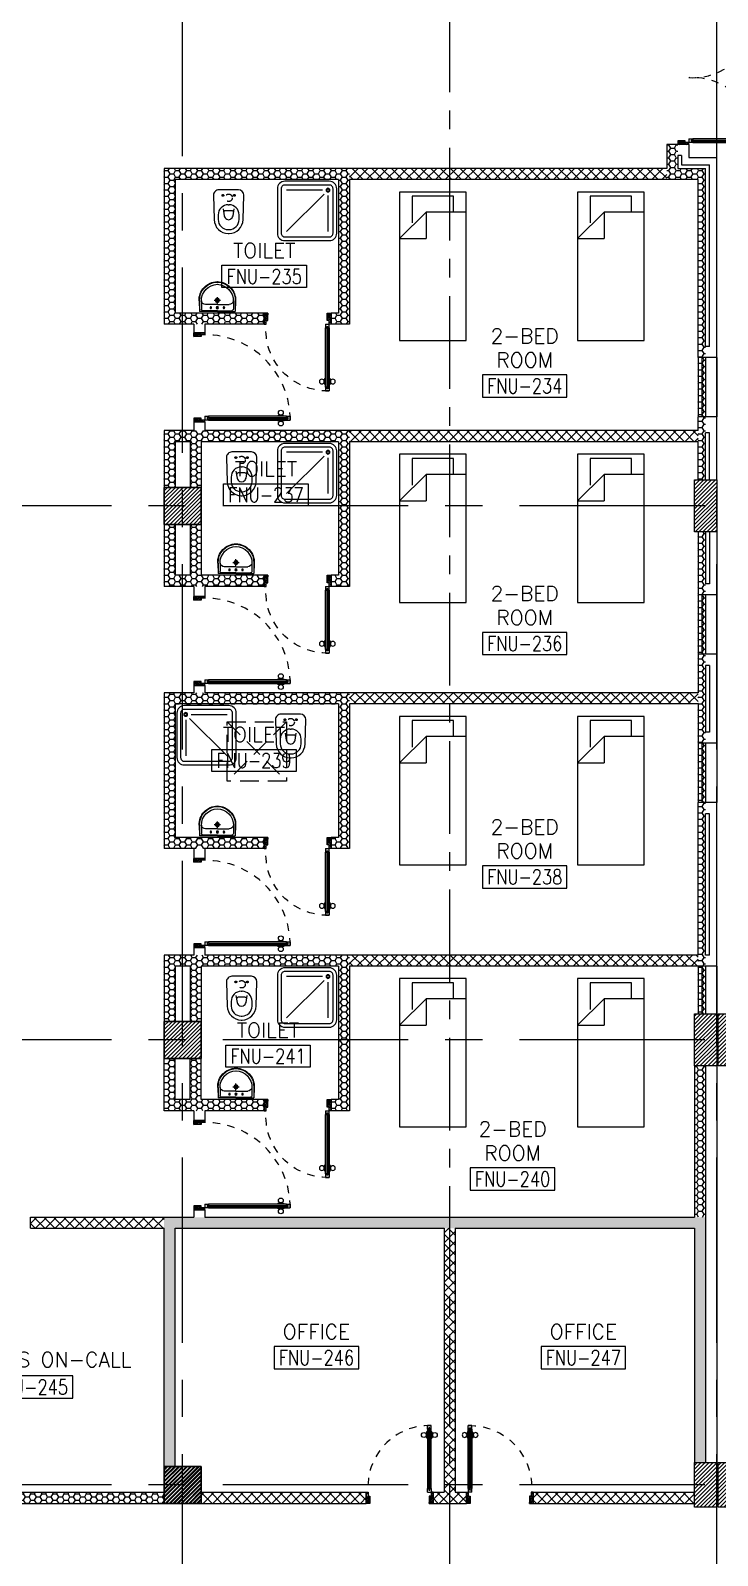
# Model space of a CAD drawing. Extents: x 88852.7 to 88945.7, y 39921.6 to 40001.1.
# Drawn here: x 88883.92 to 88893.18, y 39958.75 to 39979.31 of the extents above; entities that cross this region are included whole.
import ezdxf
from ezdxf.enums import TextEntityAlignment as Align

# ---------------------------------------------------------------- set-up
doc = ezdxf.new("R2010")
doc.units = 0
doc.header["$MEASUREMENT"] = 0
for name, pattern in [('CENTER', [2, 1.25, -0.25, 0.25, -0.25]), ('CENTERX2', [4, 2.5, -0.5, 0.5, -0.5]), ('DASHED', [0.75, 0.5, -0.25]), ('HIDDEN', [0.375, 0.25, -0.125]), ('HIDDEN2', [0.1875, 0.125, -0.0625])]:
    doc.linetypes.add(name, pattern=pattern)
doc.layers.get('0').update_dxf_attribs({"linetype": 'CONTINUOUS'})
for name, color, linetype in [('AXES', 11, 'CENTERX2'), ('AXES1', 11, 'CENTER'), ('COL', 2, 'CONTINUOUS'), ('DOOR', 7, 'CONTINUOUS'), ('EJ', 9, 'CONTINUOUS'), ('FIX', 3, 'CONTINUOUS'), ('FUR', 4, 'CONTINUOUS'), ('HAT', 8, 'CONTINUOUS'), ('HIDDEN', 9, 'HIDDEN2'), ('INSUL', 4, 'CONTINUOUS'), ('RM-BOX', 4, 'CONTINUOUS'), ('RM-NAME', 2, 'CONTINUOUS'), ('RM-NO', 2, 'CONTINUOUS'), ('SHAFT', 4, 'CONTINUOUS'), ('WALL', 2, 'CONTINUOUS'), ('WallType', 11, 'CONTINUOUS'), ('WallType2', 3, 'CONTINUOUS'), ('WIN', 3, 'CONTINUOUS')]:
    doc.layers.add(name, color=color, linetype=linetype)
doc.styles.add('ROMANS', font='ROMANS.shx', dxfattribs={"width": 0.6})
pattern_1 = [(0, (0, 0), (0.075, 0.04330127), [0.05, -0.1]), (120, (0, 0), (-0.074999999836, 0.043301270284), [0.05, -0.1]), (60, (0, 0), (1.64e-10, 0.086602540284), [-0.1, 0.05])]

# ---------------------------------------------------------------- blocks, each defined once
blk = doc.blocks.new('RM1')
at = {"layer": 'RM-BOX'}
blk.add_lwpolyline([(570, -200), (-570, -200), (-570, -500), (570, -500)], close=True, dxfattribs=at)
at = {"layer": 'RM-NAME', "style": 'ROMANS'}
for tag, p in [('ROOMNAME1', (0, 324)), ('ROOMNAME2', (0, 0))]:
    blk.add_attdef(tag, text='', height=200, dxfattribs=at).set_placement(p, align=Align.MIDDLE)
at = {"layer": 'RM-NO', "style": 'ROMANS', "width": 0.8}
blk.add_attdef('ROOMNO', text='', height=200, dxfattribs=at).set_placement((0, -350), align=Align.MIDDLE)
blk = doc.blocks.new('DOOR90')
at = {"layer": 'DOOR', "linetype": 'ByBlock'}
for p, q in [((0, 0), (-150, 0)), ((-200, -25), (-1000, -25)), ((-200, -42), (-1000, -42)), ((-200, -58), (-1000, -58)), ((-1000, -75), (-200, -75))]:
    blk.add_line(p, q, dxfattribs=at)
at = {"layer": 'DOOR', "color": 0, "linetype": 'ByBlock'}
for p, q in [((-150, 0), (-150, -25)), ((-150, 0), (0, 0)), ((0, -50), (0, 0)), ((-1050, -25), (-1050, -75)), ((-1050, -75), (-1050, -25)), ((-1000, -25), (-1050, -25)), ((-1000, -75), (-1050, -75)), ((-1020, -42), (-1020, -58)), ((-1000, -42), (-1020, -42)), ((-1000, -58), (-1020, -58)), ((-1000, -25), (-1000, -42)), ((-1000, -58), (-1000, -75)), ((-968, -25), (-968, -18)), ((-878, -18), (-968, -18)), ((-968, -75), (-968, -82)), ((-878, -82), (-968, -82)), ((-955, -18), (-955, -9)), ((-955, -9), (-890, -9)), ((-955, -18), (-890, -18)), ((-955, -82), (-955, -91)), ((-955, -82), (-890, -82)), ((-955, -91), (-890, -91)), ((-890, -18), (-890, -9)), ((-890, -82), (-890, -91)), ((-878, -25), (-878, -18)), ((-878, -75), (-878, -82)), ((-200, -42), (-200, -25)), ((-200, -25), (-150, -25)), ((-180, -42), (-200, -42)), ((-200, -75), (-200, -58)), ((-200, -58), (-180, -58)), ((-150, -75), (-200, -75)), ((-180, -58), (-180, -42)), ((-150, -75), (-150, -25)), ((-150, -25), (-100, -25)), ((-100, -25), (-100, -50)), ((-100, -50), (0, -50)), ((-150, -900), (-150, -875)), ((-150, -875), (-100, -875)), ((0, -900), (-150, -900)), ((-150, -900), (0, -900)), ((-100, -850), (0, -850)), ((-100, -875), (-100, -850)), ((0, -850), (0, -900))]:
    blk.add_line(p, q, dxfattribs=at)
at = {"layer": 'DOOR', "color": 9, "linetype": 'ByBlock'}
for p, q in [((0, -50), (-114, 0)), ((0, -50), (-40, 0)), ((0, -50), (-100, -37)), ((0, -850), (-114, -900)), ((0, -850), (-100, -863)), ((0, -850), (-40, -900))]:
    blk.add_line(p, q, dxfattribs=at)
at = {"layer": 'DOOR', "color": 0, "linetype": 'ByBlock'}
for centre in [(-923, 24), (-923, -124)]:
    blk.add_circle(centre, 32.4, dxfattribs=at)
at = {"layer": 'DOOR', "color": 9, "linetype": 'ByBlock'}
for centre, radius, start, end in [((0, -50), 74.4, 137.7764, 180), ((0, -50), 54.4, 113.2074, 180), ((0, -50), 154, 161.1053, 166.2858), ((0, -50), 134, 158.1598, 169.28), ((0, -50), 114, 154.0838, 167.3774), ((0, -50), 94.4, 148.0182, 180), ((0, -50), 34.4, 90, 180), ((0, -50), 14.4, 90, 180), ((0, -850), 154, 193.7142, 198.8947), ((0, -850), 134, 190.72, 201.8402), ((0, -850), 94.4, 180, 211.9818), ((0, -850), 74.4, 180, 222.2236), ((0, -850), 54.4, 180, 246.7926), ((0, -850), 34.4, 180, 270), ((0, -850), 14.4, 180, 270)]:
    blk.add_arc(centre, radius, start, end, dxfattribs=at)
at = {"layer": 'DOOR', "linetype": 'HIDDEN', "ltscale": 0.5}
blk.add_arc((-222, -50), 828, 178.2701, 275.003, dxfattribs=at)
blk = doc.blocks.new('A$C272A55A0')
at = {"layer": 'DOOR', "color": 0, "linetype": 'ByBlock'}
for p, q in [((0, 900), (0, 1050)), ((50, 1050), (0, 1050)), ((50, 950), (50, 1050)), ((1750, 950), (1750, 1050)), ((1750, 1050), (1800, 1050)), ((1800, 1050), (1800, 900)), ((0, 900), (25, 900)), ((25, 950), (50, 950)), ((25, 900), (25, 950)), ((75, 900), (25, 900)), ((25, 850), (25, 900)), ((42, 850), (25, 850)), ((58, 870), (42, 870)), ((42, 870), (42, 850)), ((58, 850), (58, 870)), ((75, 850), (58, 850)), ((75, 900), (75, 850)), ((1725, 900), (1775, 900)), ((1725, 900), (1725, 850)), ((1725, 850), (1742, 850)), ((1742, 870), (1758, 870)), ((1742, 850), (1742, 870)), ((1775, 950), (1750, 950)), ((1758, 870), (1758, 850)), ((1758, 850), (1775, 850)), ((1775, 900), (1775, 950)), ((1800, 900), (1775, 900)), ((1775, 850), (1775, 900)), ((25, 50), (42, 50)), ((25, 50), (25, 0)), ((25, 0), (75, 0)), ((75, 0), (25, 0)), ((42, 50), (42, 30)), ((42, 30), (58, 30)), ((58, 50), (75, 50)), ((58, 50), (58, 30)), ((75, 50), (75, 0)), ((1718, 160), (1709, 160)), ((1709, 95), (1709, 160)), ((1718, 95), (1709, 95)), ((1725, 173), (1718, 173)), ((1718, 173), (1718, 83)), ((1718, 95), (1718, 160)), ((1725, 83), (1718, 83)), ((1742, 50), (1725, 50)), ((1725, 50), (1725, 0)), ((1775, 0), (1725, 0)), ((1725, 0), (1775, 0)), ((1742, 50), (1742, 30)), ((1758, 30), (1742, 30)), ((1775, 50), (1758, 50)), ((1758, 50), (1758, 30)), ((1775, 173), (1782, 173)), ((1775, 83), (1782, 83)), ((1775, 50), (1775, 0)), ((1782, 173), (1782, 83)), ((1782, 160), (1791, 160)), ((1782, 95), (1782, 160)), ((1782, 95), (1791, 95)), ((1791, 95), (1791, 160))]:
    blk.add_line(p, q, dxfattribs=at)
at = {"layer": 'DOOR', "color": 9, "linetype": 'ByBlock'}
for p, q in [((50, 1050), (0, 1010)), ((50, 1050), (0, 937)), ((50, 1050), (37, 950)), ((1750, 1050), (1800, 1010)), ((1750, 1050), (1800, 937)), ((1750, 1050), (1763, 950))]:
    blk.add_line(p, q, dxfattribs=at)
at = {"layer": 'DOOR', "linetype": 'ByBlock'}
for p, q in [((25, 850), (25, 50)), ((42, 850), (42, 50)), ((58, 850), (58, 50)), ((75, 50), (75, 850)), ((1725, 50), (1725, 850)), ((1742, 850), (1742, 50)), ((1758, 850), (1758, 50)), ((1775, 850), (1775, 50))]:
    blk.add_line(p, q, dxfattribs=at)
at = {"layer": 'DOOR', "color": 0, "linetype": 'ByBlock'}
for centre in [(1676, 128), (1824, 128)]:
    blk.add_circle(centre, 32.4, dxfattribs=at)
at = {"layer": 'DOOR', "color": 9, "linetype": 'ByBlock'}
for centre, radius, start, end in [((50, 1050), 54.4, 203.2074, 270), ((50, 1050), 34.4, 180, 270), ((50, 1050), 14.4, 180, 270), ((1750, 1050), 14.4, 270, 0), ((1750, 1050), 34.4, 270, 0), ((1750, 1050), 54.4, 270, 336.7926), ((50, 1050), 74.4, 227.7764, 270), ((50, 1050), 94.4, 238.0182, 270), ((50, 1050), 114, 244.0838, 257.3774), ((50, 1050), 134, 248.1598, 259.28), ((50, 1050), 154, 251.1053, 256.2858), ((1750, 1050), 74.4, 270, 312.2236), ((1750, 1050), 94.4, 270, 301.9818), ((1750, 1050), 114, 282.6226, 295.9162), ((1750, 1050), 134, 280.72, 291.8402), ((1750, 1050), 154, 283.7142, 288.8947)]:
    blk.add_arc(centre, radius, start, end, dxfattribs=at)
at = {"layer": 'DOOR', "linetype": 'HIDDEN', "ltscale": 0.5}
for centre, start, end in [((50, 851), 268.3174, 3.2965), ((1750, 851), 176.7035, 271.6826)]:
    blk.add_arc(centre, 851, start, end, dxfattribs=at)
at = {"layer": 'WALL', "linetype": 'ByBlock'}
blk.add_line((1800, 900), (1800, 1050), dxfattribs=at)
blk = doc.blocks.new('LAV1')
at = {"layer": 'FIX', "linetype": 'DASHED', "lineweight": 20, "ltscale": 0.05}
for p, q in [((0, 170), (0, 270)), ((0, 170), (0, 270)), ((50, 220), (-50, 220))]:
    blk.add_line(p, q, dxfattribs=at)
at = {"layer": 'FIX', "linetype": 'ByBlock', "ltscale": 0.3}
for p, q in [((-280, 210), (-275, 50)), ((-245, 210), (-245, 85)), ((0, 60), (-220, 60)), ((0, 60), (220, 60)), ((245, 210), (245, 85)), ((280, 210), (275, 50))]:
    blk.add_line(p, q, dxfattribs=at)
at = {"layer": 'FIX', "linetype": 'Continuous', "lineweight": 20}
for p, q in [((-275, 210), (-275, 50)), ((0, 50), (-275, 50)), ((0, 50), (-252, 50)), ((0, 155), (-181, 155)), ((0, 155), (181, 155)), ((0, 50), (275, 50)), ((0, 50), (252, 50)), ((275, 210), (275, 50))]:
    blk.add_line(p, q, dxfattribs=at)
at = {"layer": 'FIX', "lineweight": 20}
for p, q in [((16, 107), (-15, 107)), ((0, 92), (0, 123))]:
    blk.add_line(p, q, dxfattribs=at)
for centre, radius in [((0, 220), 29.5), ((0, 220), 22.5), ((0, 107), 15.5)]:
    blk.add_circle(centre, radius, dxfattribs=at)
at = {"layer": 'FIX', "linetype": 'HIDDEN', "lineweight": 20, "ltscale": 0.05}
for centre in [(-100, 107), (100, 107)]:
    blk.add_circle(centre, 12.4, dxfattribs=at)
at = {"layer": 'FIX', "linetype": 'ByBlock', "ltscale": 0.3}
for centre, radius, start, end in [((7, 220), 287, 91.3776, 182.0064), ((-7, 220), 287, 357.9936, 88.6224), ((-220, 85), 24.9, 179.7021, 269.9486), ((220, 85), 24.9, 270.0514, 0.2979)]:
    blk.add_arc(centre, radius, start, end, dxfattribs=at)
at = {"layer": 'FIX', "linetype": 'Continuous', "lineweight": 20}
for centre, radius, start, end in [((8, 217), 283, 91.6988, 181.351), ((-8, 217), 283, 358.649, 88.3012), ((8, 212), 253, 91.7328, 180.4884), ((-8, 212), 253, 359.5116, 88.2672), ((-179, 222), 66.9, 190.2006, 268.0786), ((179, 222), 66.9, 271.9214, 349.7994)]:
    blk.add_arc(centre, radius, start, end, dxfattribs=at)
blk = doc.blocks.new('WC1')
at = {"layer": 'FIX', "lineweight": 20}
for p, q in [((-727, 5), (-727, -5)), ((-674, 5), (-674, -5)), ((-534, 24), (-540, 0)), ((-540, 0), (-534, -24)), ((-210, 204), (-538, 194)), ((-475, 141), (-538, 141)), ((-395, 76), (-490, 60)), ((-339, 5), (-339, -5)), ((-137, 0), (-137, 131)), ((-137, -131), (-137, 0)), ((-538, -141), (-475, -141)), ((-538, -194), (-210, -204)), ((-490, -60), (-395, -76)), ((-213, -204), (-210, -204))]:
    blk.add_line(p, q, dxfattribs=at)
at = {"layer": 'FIX', "linetype": 'Continuous', "lineweight": 20}
blk.add_line((-420, -47), (-420, 45), dxfattribs=at)
at = {"layer": 'FIX', "linetype": 'HIDDEN2', "lineweight": 20, "ltscale": 0.3}
blk.add_circle((-245, 0), 49.8, dxfattribs=at)
at = {"layer": 'FIX', "linetype": 'HIDDEN', "lineweight": 20, "ltscale": 0.05}
for centre in [(-213, 78), (-213, -77)]:
    blk.add_circle(centre, 11.6, dxfattribs=at)
at = {"layer": 'FIX', "lineweight": 20}
for centre, radius, start, end in [((-538, 5), 189, 90, 180), ((-538, 5), 136, 90, 180), ((-473, -7), 68.2, 128.9242, 152.8468), ((-464, -18), 82, 108.496, 128.9242), ((-475, 5), 136, 360, 90), ((-210, 131), 73, 360, 90), ((-538, -5), 189, 180, 270), ((-538, -5), 136, 180, 270), ((-473, 7), 68.2, 207.1532, 231.0758), ((-464, 18), 82, 231.0758, 251.504), ((-475, -5), 136, 270, 0), ((-210, -131), 73, 270, 0)]:
    blk.add_arc(centre, radius, start, end, dxfattribs=at)
at = {"layer": 'FIX', "linetype": 'Continuous', "lineweight": 20}
for centre, start, end in [((-443, 46), 357.6662, 91.6121), ((-442, -46), 268.3879, 2.3338)]:
    blk.add_arc(centre, 22.3, start, end, dxfattribs=at)
blk = doc.blocks.new('SHR1')
at = {"layer": 'FIX'}
for p, q in [((-196, 196), (-700, 700)), ((-143, 218), (-143, 700)), ((-218, 143), (-700, 143))]:
    blk.add_line(p, q, dxfattribs=at)
for points in [[(-825, 125), (-825, 725, -0.414214), (-725, 825), (-125, 825, -0.414214), (-25, 725), (-25, 125, -0.414214), (-125, 25), (-725, 25, -0.414214)], [(-775, 125), (-775, 725, -0.414214), (-725, 775), (-125, 775, -0.414214), (-75, 725), (-75, 125, -0.414214), (-125, 75), (-725, 75, -0.414214)]]:
    blk.add_lwpolyline(points, format="xyb", close=True, dxfattribs=at)
for radius in [25, 15]:
    blk.add_circle((-143, 143), radius, dxfattribs=at)
blk = doc.blocks.new('C11')
at = {"layer": 'HAT'}
h = blk.add_hatch(dxfattribs=at)
h.set_pattern_fill('ANSI31', color=256, scale=300, style=0)
h.set_pattern_definition([(45, (-248556.182, -75061.005), (-26.5165043, 26.5165043), [])])
h.paths.add_polyline_path([(300, 700), (0, 700), (0, 350), (300, 350)])
h.paths.add_polyline_path([(300, 350), (0, 350), (0, 0), (300, 0)])
at = {"layer": 'COL'}
blk.add_lwpolyline([(300, 700), (300, 0), (0, 0), (0, 700)], close=True, dxfattribs=at)
blk = doc.blocks.new('C11D')
at = {"layer": 'COL', "linetype": 'ByBlock'}
for p in [(-320, 0), (0, 0)]:
    blk.add_blockref('C11', p, dxfattribs=at)
blk = doc.blocks.new('C5V')
at = {"layer": 'HAT'}
h = blk.add_hatch(dxfattribs=at)
h.set_pattern_fill('ANSI31', color=256, scale=300, style=0)
h.set_pattern_definition([(45, (-249196.182, -54711.005), (-26.5165043, 26.5165043), [])])
h.paths.add_polyline_path([(-20, 600), (-320, 600), (-320, 300), (-20, 300)])
h.paths.add_polyline_path([(-20, 300), (-320, 300), (-320, 0), (-20, 0)])
h = blk.add_hatch(dxfattribs=at)
h.set_pattern_fill('ANSI31', color=256, scale=300, style=0)
h.set_pattern_definition([(45, (-248876.182, -54711.005), (-26.5165043, 26.5165043), [])])
h.paths.add_polyline_path([(300, 600), (0, 600), (0, 300), (300, 300)])
h.paths.add_polyline_path([(300, 300), (0, 300), (0, 0), (300, 0)])
at = {"layer": 'COL'}
for points in [[(-20, 600), (-20, 0), (-320, 0), (-320, 600)], [(300, 600), (300, 0), (0, 0), (0, 600)]]:
    blk.add_lwpolyline(points, close=True, dxfattribs=at)
blk = doc.blocks.new('AH20A')
at = {"layer": 'FUR'}
for p, q in [((0, 0.5), (0, -0.5)), ((1, 0.5), (0, 0.5)), ((0.136, 0.5), (0.136, -0.099)), ((1, -0.5), (1, 0.5)), ((0.136, 0.311), (0.028, 0.311)), ((0.028, 0.311), (0.028, -0.309)), ((0.136, -0.099), (0.313, -0.5)), ((0.136, -0.099), (0.313, -0.099)), ((0.313, -0.5), (0.313, -0.099)), ((0.028, -0.309), (0.208, -0.309)), ((0, -0.5), (1, -0.5))]:
    blk.add_line(p, q, dxfattribs=at)
blk = doc.blocks.new('DOOR100')
at = {"layer": 'DOOR', "color": 0, "linetype": 'ByBlock'}
for p, q in [((-76, 1251), (-76, 1301)), ((-76, 1301), (-26, 1301)), ((-26, 1301), (-76, 1301)), ((-59, 1251), (-76, 1251)), ((-59, 1251), (-59, 1271)), ((-43, 1271), (-59, 1271)), ((-43, 1251), (-43, 1271)), ((-26, 1251), (-43, 1251)), ((-26, 1251), (-26, 1301)), ((-92, 1206), (-92, 1141)), ((-83, 1206), (-92, 1206)), ((-83, 1141), (-92, 1141)), ((-83, 1129), (-83, 1219)), ((-76, 1219), (-83, 1219)), ((-83, 1206), (-83, 1141)), ((-76, 1129), (-83, 1129)), ((-26, 1219), (-19, 1219)), ((-26, 1129), (-19, 1129)), ((-19, 1129), (-19, 1219)), ((-19, 1206), (-19, 1141)), ((-19, 1206), (-10, 1206)), ((-19, 1141), (-10, 1141)), ((-10, 1206), (-10, 1141)), ((-1201, 0), (-1201, 150)), ((-1201, 150), (-1176, 150)), ((-1201, 150), (-1201, 0)), ((-1151, 0), (-1201, 0)), ((-1176, 150), (-1176, 100)), ((-1176, 100), (-1151, 100)), ((-1151, 100), (-1151, 0)), ((-76, 200), (-59, 200)), ((-76, 150), (-76, 200)), ((-76, 150), (-26, 150)), ((-59, 200), (-59, 180)), ((-59, 180), (-43, 180)), ((-51, 100), (-51, 0)), ((-26, 100), (-51, 100)), ((-51, 0), (-1, 0)), ((-43, 200), (-26, 200)), ((-43, 180), (-43, 200)), ((-26, 200), (-26, 150)), ((-1, 150), (-26, 150)), ((-26, 150), (-26, 100)), ((-1, 150), (-1, 0))]:
    blk.add_line(p, q, dxfattribs=at)
at = {"layer": 'DOOR', "linetype": 'ByBlock'}
for p, q in [((-76, 1251), (-76, 200)), ((-59, 200), (-59, 1251)), ((-43, 200), (-43, 1251)), ((-26, 200), (-26, 1251))]:
    blk.add_line(p, q, dxfattribs=at)
at = {"layer": 'DOOR', "color": 9, "linetype": 'ByBlock'}
for p, q in [((-1151, 0), (-1201, 114)), ((-1151, 0), (-1201, 40)), ((-1151, 0), (-1164, 100)), ((-51, 0), (-1, 114)), ((-51, 0), (-38, 100)), ((-51, 0), (-1, 40))]:
    blk.add_line(p, q, dxfattribs=at)
at = {"layer": 'DOOR', "color": 0, "linetype": 'ByBlock'}
for centre in [(-125, 1174), (22, 1174)]:
    blk.add_circle(centre, 32.4, dxfattribs=at)
at = {"layer": 'DOOR', "linetype": 'HIDDEN', "ltscale": 0.5}
blk.add_arc((-27, 152), 1149, 89.961, 180.0931, dxfattribs=at)
at = {"layer": 'DOOR', "color": 9, "linetype": 'ByBlock'}
for centre, radius, start, end in [((-1151, 0), 154, 103.7142, 108.8947), ((-1151, 0), 134, 100.72, 111.8402), ((-1151, 0), 94.4, 90, 121.9818), ((-1151, 0), 74.4, 90, 132.2236), ((-1151, 0), 54.4, 90, 156.7926), ((-1151, 0), 34.4, 90, 180), ((-1151, 0), 14.4, 90, 180), ((-51, 0), 94.4, 58.0182, 90), ((-51, 0), 74.4, 47.7764, 90), ((-51, 0), 54.4, 23.2074, 90), ((-51, 0), 34.4, 0, 90), ((-51, 0), 14.4, 0, 90), ((-51, 0), 134, 68.1598, 79.28), ((-51, 0), 114, 64.0838, 77.3774), ((-51, 0), 154, 71.1053, 76.2858)]:
    blk.add_arc(centre, radius, start, end, dxfattribs=at)
blk = doc.blocks.new('COL50')
at = {"layer": 'COL'}
blk.add_lwpolyline([(-250, 250), (-250, -250), (250, -250), (250, 250)], close=True, dxfattribs=at)
blk = doc.blocks.new('*X543')
at = {"color": 0}
for p, q in [((245929, 162720), (246399, 163190)), ((245929, 162773), (246345, 163190)), ((245929, 162826), (246292, 163190)), ((245929, 162879), (246239, 163190)), ((245929, 162932), (246186, 163190)), ((245929, 162985), (246133, 163190)), ((245929, 163038), (246080, 163190)), ((245929, 163091), (246027, 163190)), ((245929, 163144), (245974, 163190)), ((245952, 162690), (246429, 163167)), ((246005, 162690), (246429, 163114)), ((246058, 162690), (246429, 163061)), ((246111, 162690), (246429, 163008)), ((246164, 162690), (246429, 162955)), ((246217, 162690), (246429, 162902)), ((246270, 162690), (246429, 162849)), ((246323, 162690), (246429, 162796)), ((246376, 162690), (246429, 162742))]:
    blk.add_line(p, q, dxfattribs=at)
blk = doc.blocks.new('*X544')
at = {"color": 0}
for p, q in [((245929, 155507), (246411, 155990)), ((245929, 155560), (246358, 155990)), ((245929, 155613), (246305, 155990)), ((245929, 155666), (246252, 155990)), ((245929, 155719), (246199, 155990)), ((245929, 155772), (246146, 155990)), ((245929, 155825), (246093, 155990)), ((245929, 155879), (246040, 155990)), ((245929, 155932), (245987, 155990)), ((245964, 155490), (246429, 155954)), ((246017, 155490), (246429, 155901)), ((246070, 155490), (246429, 155848)), ((246123, 155490), (246429, 155795)), ((246176, 155490), (246429, 155742)), ((246229, 155490), (246429, 155689)), ((246282, 155490), (246429, 155636)), ((246335, 155490), (246429, 155583)), ((246388, 155490), (246429, 155530))]:
    blk.add_line(p, q, dxfattribs=at)
blk = doc.blocks.new('*X545')
at = {"color": 0}
for p, q in [((245929, 149515), (246404, 149990)), ((245929, 149568), (246351, 149990)), ((245929, 149621), (246298, 149990)), ((245929, 149674), (246245, 149990)), ((245929, 149727), (246192, 149990)), ((245929, 149780), (246139, 149990)), ((245929, 149833), (246086, 149990)), ((245929, 149886), (246033, 149990)), ((245929, 149939), (245979, 149990)), ((245957, 149490), (246429, 149962)), ((246010, 149490), (246429, 149908)), ((246063, 149490), (246429, 149855)), ((246116, 149490), (246429, 149802)), ((246169, 149490), (246429, 149749)), ((246222, 149490), (246429, 149696)), ((246275, 149490), (246429, 149643)), ((246328, 149490), (246429, 149590)), ((246381, 149490), (246429, 149537))]:
    blk.add_line(p, q, dxfattribs=at)
blk = doc.blocks.new('*X533')
at = {"color": 0}
for p, q in [((203889, 149530), (204349, 149990)), ((203889, 149583), (204296, 149990)), ((203889, 149636), (204243, 149990)), ((203889, 149689), (204189, 149990)), ((203889, 149742), (204136, 149990)), ((203889, 149795), (204083, 149990)), ((203889, 149848), (204030, 149990)), ((203889, 149901), (203977, 149990)), ((203889, 149954), (203924, 149990)), ((203902, 149490), (204389, 149977)), ((203955, 149490), (204389, 149924)), ((204008, 149490), (204389, 149871)), ((204061, 149490), (204389, 149818)), ((204114, 149490), (204389, 149765)), ((204167, 149490), (204389, 149712)), ((204220, 149490), (204389, 149658)), ((204273, 149490), (204389, 149605)), ((204326, 149490), (204389, 149552)), ((204379, 149490), (204389, 149499))]:
    blk.add_line(p, q, dxfattribs=at)

msp = doc.modelspace()

# ---------------------------------------------------------------- hatches: boundary and pattern name
at = {"layer": 'WallType', "linetype": 'Continuous'}
h = msp.add_hatch(dxfattribs=at)
h.set_pattern_fill('ANSI37', color=256, scale=0.75, style=0)
h.paths.add_polyline_path([(88892.4953, 39977.4496), (88889.5703, 39977.4496), (88889.5703, 39977.2996), (88892.4953, 39977.2996)])
h.paths.add_polyline_path([(88889.5703, 39977.4496), (88888.2203, 39977.4496), (88888.2203, 39977.2996), (88889.5703, 39977.2996)])
h = msp.add_hatch(dxfattribs=at)
h.set_pattern_fill('ANSI37', color=256, scale=0.75, style=0)
h.paths.add_polyline_path([(88892.9203, 39973.9146), (88889.5703, 39973.9146), (88889.5703, 39973.7646), (88892.9203, 39973.7646)])
h.paths.add_polyline_path([(88889.5703, 39973.9146), (88888.2203, 39973.9146), (88888.2203, 39973.7646), (88889.5703, 39973.7646)])
h.paths.add_polyline_path([(88889.5703, 39970.3796), (88888.2203, 39970.3796), (88888.2203, 39970.2296), (88889.5703, 39970.2296)])
h.paths.add_polyline_path([(88892.9203, 39970.3796), (88889.5703, 39970.3796), (88889.5703, 39970.2296), (88892.9203, 39970.2296)])
h = msp.add_hatch(dxfattribs=at)
h.set_pattern_fill('ANSI37', color=256, scale=0.75, style=0)
h.paths.add_polyline_path([(88892.9203, 39966.8446), (88889.5703, 39966.8446), (88889.5703, 39966.6946), (88892.9203, 39966.6946)])
h.paths.add_polyline_path([(88889.5703, 39966.8446), (88888.2203, 39966.8446), (88888.2203, 39966.6946), (88889.5703, 39966.6946)])
h.paths.add_polyline_path([(88885.7203, 39963.3096), (88883.9193, 39963.3096), (88883.9193, 39963.1596), (88885.7203, 39963.1596)])
h = msp.add_hatch(dxfattribs=at)
h.set_pattern_fill('ANSI37', color=256, scale=0.75, style=0)
h.paths.add_polyline_path([(88889.6453, 39963.1596), (88889.5703, 39963.1596), (88889.5703, 39959.6996), (88889.6453, 39959.6996)])
h.paths.add_polyline_path([(88889.5703, 39963.1596), (88889.4953, 39963.1596), (88889.4953, 39959.6996), (88889.5703, 39959.6996)])
h.paths.add_polyline_path([(88889.5703, 39959.6996), (88889.4953, 39959.6996), (88889.4953, 39959.5996), (88889.3453, 39959.5996), (88889.3453, 39959.4496), (88889.5703, 39959.4496)])
h.paths.add_polyline_path([(88889.7953, 39959.5996), (88889.6453, 39959.5996), (88889.6453, 39959.6996), (88889.5703, 39959.6996), (88889.5703, 39959.4496), (88889.7953, 39959.4496)])
h.paths.add_polyline_path([(88888.4453, 39959.5996), (88886.2203, 39959.5996), (88886.2203, 39959.4496), (88888.4453, 39959.4496)])
h.paths.add_polyline_path([(88892.8703, 39959.5996), (88890.6953, 39959.5996), (88890.6953, 39959.4496), (88892.8703, 39959.4496)])
at = {"layer": 'WallType2', "linetype": 'Continuous'}
h = msp.add_hatch(dxfattribs=at)
h.set_pattern_fill('HONEY', color=256, scale=0.4, style=0)
h.set_pattern_definition(pattern_1)
h.paths.add_polyline_path([(88892.6453, 39977.7746), (88892.4953, 39977.7746), (88892.4953, 39977.2996), (88892.9203, 39977.2996), (88892.9203, 39974.8996), (88893.0203, 39974.8996), (88893.0203, 39977.4496), (88892.6453, 39977.4496)])
h = msp.add_hatch(dxfattribs=at)
h.set_pattern_fill('HONEY', color=256, scale=0.4, style=0)
h.set_pattern_definition(pattern_1)
h.paths.add_polyline_path([(88888.2203, 39977.4496), (88885.9703, 39977.4496), (88885.9703, 39977.2996), (88888.0703, 39977.2996), (88888.0703, 39975.4996), (88887.9703, 39975.4996), (88887.9703, 39975.3496), (88888.2203, 39975.3496)])
h.paths.add_polyline_path([(88885.9703, 39977.4496), (88885.7203, 39977.4496), (88885.7203, 39976.2604), (88885.7203, 39975.3496), (88885.9703, 39975.3496), (88885.9703, 39975.4996), (88885.8703, 39975.4996), (88885.8703, 39977.2996), (88885.9703, 39977.2996)])
h.paths.add_polyline_path([(88887.0703, 39975.4996), (88885.9703, 39975.4996), (88885.9703, 39975.3496), (88886.1203, 39975.3496), (88887.0703, 39975.3496)], flags=16)
h = msp.add_hatch(dxfattribs=at)
h.set_pattern_fill('HONEY', color=256, scale=0.4, style=0)
h.set_pattern_definition(pattern_1)
h.paths.add_polyline_path([(88893.0203, 39974.8996), (88892.9203, 39974.8996), (88892.9203, 39974.0996), (88893.0203, 39974.0996)])
h = msp.add_hatch(dxfattribs=at)
h.set_pattern_fill('HONEY', color=256, scale=0.4, style=0)
h.set_pattern_definition(pattern_1)
h.paths.add_polyline_path([(88893.0203, 39974.0996), (88892.9203, 39974.0996), (88892.9203, 39973.9146), (88892.9203, 39973.2496), (88893.0203, 39973.2496)])
h = msp.add_hatch(dxfattribs=at)
h.set_pattern_fill('HONEY', color=256, scale=0.4, style=0)
h.set_pattern_definition(pattern_1)
h.paths.add_polyline_path([(88888.2203, 39973.9146), (88886.1203, 39973.9146), (88885.9703, 39973.9146), (88885.9703, 39973.7646), (88886.0703, 39973.7646), (88886.0703, 39973.1496), (88886.2203, 39973.1496), (88886.2203, 39973.7646), (88888.0703, 39973.7646), (88888.0703, 39972.8996), (88888.2203, 39972.8996)])
h.paths.add_polyline_path([(88885.9703, 39973.9146), (88885.7203, 39973.9146), (88885.7203, 39973.1496), (88885.8703, 39973.1496), (88885.8703, 39973.7646), (88885.9703, 39973.7646)])
h.paths.add_polyline_path([(88885.8703, 39972.6496), (88885.7203, 39972.6496), (88885.7203, 39971.8146), (88885.9703, 39971.8146), (88885.9703, 39971.9646), (88885.8703, 39971.9646)])
h.paths.add_polyline_path([(88886.2203, 39972.6496), (88886.0703, 39972.6496), (88886.0703, 39971.9646), (88885.9703, 39971.9646), (88885.9703, 39971.8146), (88886.1203, 39971.8146), (88887.0703, 39971.8146), (88887.0703, 39971.9646), (88886.2203, 39971.9646)])
h.paths.add_polyline_path([(88888.2203, 39972.8996), (88888.0703, 39972.8996), (88888.0703, 39971.9646), (88887.9703, 39971.9646), (88887.9703, 39971.8146), (88888.2203, 39971.8146)])
h = msp.add_hatch(dxfattribs=at)
h.set_pattern_fill('HONEY', color=256, scale=0.4, style=0)
h.set_pattern_definition(pattern_1)
h.paths.add_polyline_path([(88893.0203, 39972.5496), (88892.9203, 39972.5496), (88892.9203, 39971.6996), (88893.0203, 39971.6996)])
h.paths.add_polyline_path([(88893.0203, 39971.6996), (88892.9203, 39971.6996), (88892.9203, 39970.8996), (88893.0203, 39970.8996)])
h.paths.add_polyline_path([(88893.0203, 39970.8996), (88892.9203, 39970.8996), (88892.9203, 39970.2296), (88892.9203, 39969.6996), (88893.0203, 39969.6996)])
h = msp.add_hatch(dxfattribs=at)
h.set_pattern_fill('HONEY', color=256, scale=0.4, style=0)
h.set_pattern_definition(pattern_1)
h.paths.add_polyline_path([(88888.2203, 39970.3796), (88886.1203, 39970.3796), (88885.9703, 39970.3796), (88885.9703, 39970.2296), (88888.0703, 39970.2296), (88888.0703, 39968.4296), (88887.9703, 39968.4296), (88887.9703, 39968.2796), (88888.2203, 39968.2796)])
h.paths.add_polyline_path([(88885.9703, 39970.3796), (88885.7203, 39970.3796), (88885.7203, 39968.2796), (88885.9703, 39968.2796), (88885.9703, 39968.4296), (88885.8703, 39968.4296), (88885.8703, 39970.2296), (88885.9703, 39970.2296)])
h.paths.add_polyline_path([(88887.0703, 39968.4296), (88885.9703, 39968.4296), (88885.9703, 39968.2796), (88886.1203, 39968.2796), (88887.0703, 39968.2796)])
h = msp.add_hatch(dxfattribs=at)
h.set_pattern_fill('HONEY', color=256, scale=0.4, style=0)
h.set_pattern_definition(pattern_1)
h.paths.add_polyline_path([(88893.0203, 39969.6996), (88892.9203, 39969.6996), (88892.9203, 39968.8996), (88893.0203, 39968.8996)])
h.paths.add_polyline_path([(88893.0203, 39968.8996), (88892.9203, 39968.8996), (88892.9203, 39966.6946), (88893.0203, 39966.6946)])
h = msp.add_hatch(dxfattribs=at)
h.set_pattern_fill('HONEY', color=256, scale=0.4, style=0)
h.set_pattern_definition(pattern_1)
h.paths.add_polyline_path([(88887.0703, 39964.8946), (88886.2203, 39964.8946), (88886.2203, 39965.4496), (88886.0703, 39965.4496), (88886.0703, 39964.8946), (88885.9703, 39964.8946), (88885.9703, 39964.7446), (88886.1203, 39964.7446), (88887.0703, 39964.7446)])
h.paths.add_polyline_path([(88885.9703, 39964.8946), (88885.8703, 39964.8946), (88885.8703, 39965.4496), (88885.7203, 39965.4496), (88885.7203, 39964.7446), (88885.9703, 39964.7446)])
h.paths.add_polyline_path([(88888.2203, 39965.6996), (88888.0703, 39965.6996), (88888.0703, 39964.8946), (88887.9703, 39964.8946), (88887.9703, 39964.7446), (88888.2203, 39964.7446)])
h.paths.add_polyline_path([(88888.2203, 39966.8446), (88886.1203, 39966.8446), (88885.9703, 39966.8446), (88885.9703, 39966.6946), (88886.0703, 39966.6946), (88886.0703, 39965.9496), (88886.2203, 39965.9496), (88886.2203, 39966.6946), (88888.0703, 39966.6946), (88888.0703, 39965.6996), (88888.2203, 39965.6996)])
h.paths.add_polyline_path([(88885.9703, 39966.8446), (88885.7203, 39966.8446), (88885.7203, 39965.9496), (88885.8703, 39965.9496), (88885.8703, 39966.6946), (88885.9703, 39966.6946)])
h = msp.add_hatch(dxfattribs=at)
h.set_pattern_fill('HONEY', color=256, scale=0.4, style=0)
h.set_pattern_definition(pattern_1)
h.paths.add_polyline_path([(88893.0203, 39966.6946), (88892.9203, 39966.6946), (88892.9203, 39966.0496), (88893.0203, 39966.0496)])
h = msp.add_hatch(dxfattribs=at)
h.set_pattern_fill('HONEY', color=256, scale=0.4, style=0)
h.set_pattern_definition([(0, (0, 0), (0.075, 0.04330127), [0.05, -0.1]), (120, (0, 0), (-0.074999999836, 0.043301270284), [0.05, -0.1]), (60, (0, 0), (1.64e-10, 0.086602540284), [-0.1, 0.05])])
h.paths.add_polyline_path([(88893.0203, 39965.3496), (88892.8703, 39965.3496), (88892.8703, 39963.3096), (88893.0203, 39963.3096)])
h = msp.add_hatch(dxfattribs=at)
h.set_pattern_fill('HONEY', color=256, scale=0.4, style=0)
h.set_pattern_definition(pattern_1)
h.paths.add_polyline_path([(88893.0203, 39963.3096), (88889.5703, 39963.3096), (88889.5703, 39963.1596), (88892.8703, 39963.1596), (88892.8703, 39959.9996), (88893.0203, 39959.9996)])
h.paths.add_polyline_path([(88889.5703, 39963.3096), (88886.1203, 39963.3096), (88885.9703, 39963.3096), (88885.9703, 39963.1596), (88889.4953, 39963.1596), (88889.5703, 39963.1596)])
h.paths.add_polyline_path([(88885.8703, 39963.1596), (88885.9703, 39963.1596), (88885.9703, 39963.3096), (88885.7203, 39963.3096), (88885.7203, 39959.9496), (88885.8703, 39959.9496)])
h = msp.add_hatch(dxfattribs=at)
h.set_pattern_fill('HONEY', color=256, scale=0.4, style=0)
h.set_pattern_definition(pattern_1)
h.paths.add_polyline_path([(88885.7203, 39959.5996), (88882.4202, 39959.5996), (88882.4202, 39959.4496), (88885.7203, 39959.4496)])

# ---------------------------------------------------------------- linework, layer by layer
at = {"layer": 'AXES'}
for p, q in [((88885.9703, 39921.6153), (88885.9703, 40000.4279)), ((88893.1703, 39921.6153), (88893.1703, 40000.0779)), ((88945.0103, 39972.8996), (88876.9703, 39972.8996)), ((88945.0103, 39965.6996), (88876.9703, 39965.6996)), ((88945.0103, 39959.6996), (88876.9703, 39959.6996))]:
    msp.add_line(p, q, dxfattribs=at)
at = {"layer": 'AXES1'}
msp.add_line((88889.5703, 39928.4796), (88889.5703, 39987.2996), dxfattribs=at)
at = {"layer": 'EJ'}
for p, q in [((88893.1703, 39977.5996), (88893.1703, 39979.7496)), ((88893.1703, 39965.3496), (88893.1703, 39959.9996)), ((88893.1703, 39956.3496), (88893.1703, 39959.4496))]:
    msp.add_line(p, q, dxfattribs=at)
at = {"layer": 'HIDDEN'}
msp.add_line((88893.1703, 39977.5996), (88893.1703, 39979.7496), dxfattribs=at)
at = {"layer": 'INSUL'}
for p, q in [((88892.6453, 39977.6246), (88892.6453, 39977.4496)), ((88892.6953, 39977.6246), (88892.6453, 39977.6246)), ((88892.6953, 39977.6246), (88892.6953, 39977.4996)), ((88892.6453, 39977.4496), (88893.0203, 39977.4496)), ((88892.6953, 39977.4996), (88893.0703, 39977.4996)), ((88893.0203, 39975.0496), (88893.0203, 39977.4496)), ((88893.0703, 39975.0496), (88893.0703, 39977.4996)), ((88893.0703, 39975.0496), (88893.0203, 39975.0496)), ((88893.0703, 39973.8871), (88893.0203, 39973.8871)), ((88893.0203, 39973.2496), (88893.0203, 39973.8871)), ((88893.0703, 39973.2496), (88893.0703, 39973.8871)), ((88893.0203, 39972.5496), (88893.0203, 39971.8496)), ((88893.0703, 39972.5496), (88893.0703, 39971.8496)), ((88893.0703, 39971.8496), (88893.0203, 39971.8496)), ((88893.0703, 39970.7496), (88893.0203, 39970.7496)), ((88893.0203, 39970.7496), (88893.0203, 39969.8496)), ((88893.0703, 39970.7496), (88893.0703, 39969.8496)), ((88893.0703, 39969.8496), (88893.0203, 39969.8496)), ((88893.0703, 39968.7496), (88893.0203, 39968.7496)), ((88893.0203, 39966.8446), (88893.0203, 39968.7496)), ((88893.0703, 39966.8446), (88893.0703, 39968.7496)), ((88893.0703, 39966.8446), (88893.0203, 39966.8446))]:
    msp.add_line(p, q, dxfattribs=at)
at = {"layer": 'SHAFT', "color": 97, "linetype": 'HIDDEN'}
for p, q in [((88887.3703, 39969.9896), (88886.5703, 39969.1896)), ((88886.5703, 39969.9896), (88887.3703, 39969.1896))]:
    msp.add_line(p, q, dxfattribs=at)
msp.add_lwpolyline([(88886.5703, 39969.9896), (88887.3703, 39969.9896), (88887.3703, 39969.1896), (88886.5703, 39969.1896)], close=True, dxfattribs=at)
at = {"layer": 'WALL'}
for p, q in [((88892.7953, 39977.7746), (88892.4953, 39977.7746)), ((88892.4953, 39977.7746), (88892.4953, 39977.4496)), ((88892.7953, 39977.7746), (88892.7953, 39977.5996)), ((88892.7953, 39977.5996), (88893.1703, 39977.5996)), ((88893.1703, 39974.8996), (88893.1703, 39977.5996)), ((88885.7203, 39977.4496), (88885.7203, 39976.2604)), ((88892.4953, 39977.4496), (88885.7203, 39977.4496)), ((88888.0703, 39977.2996), (88885.8703, 39977.2996)), ((88892.9203, 39977.2996), (88888.2203, 39977.2996)), ((88892.9203, 39974.8996), (88892.9203, 39977.2996)), ((88887.0703, 39975.4996), (88885.8703, 39975.4996)), ((88888.0703, 39975.4996), (88887.9703, 39975.4996)), ((88886.1203, 39975.3496), (88885.7203, 39975.3496)), ((88887.0703, 39975.3496), (88886.2703, 39975.3496)), ((88888.2203, 39975.3496), (88887.9703, 39975.3496)), ((88893.1703, 39974.8996), (88892.9203, 39974.8996)), ((88892.9203, 39973.9146), (88892.9203, 39974.0996)), ((88893.1703, 39974.0996), (88892.9203, 39974.0996)), ((88893.1703, 39973.2496), (88893.1703, 39974.0996)), ((88886.1203, 39973.9146), (88885.7203, 39973.9146)), ((88892.9203, 39973.9146), (88886.2703, 39973.9146)), ((88886.0703, 39973.7646), (88885.8703, 39973.7646)), ((88888.0703, 39973.7646), (88886.2203, 39973.7646)), ((88892.9203, 39973.7646), (88888.2203, 39973.7646)), ((88892.9203, 39973.2496), (88892.9203, 39973.7646)), ((88892.9203, 39972.5496), (88892.9203, 39971.6996)), ((88893.1703, 39972.5496), (88893.1703, 39971.6996)), ((88886.0703, 39971.9646), (88885.8703, 39971.9646)), ((88887.0703, 39971.9646), (88886.2203, 39971.9646)), ((88888.0703, 39971.9646), (88887.9703, 39971.9646)), ((88886.1203, 39971.8146), (88885.7203, 39971.8146)), ((88887.0703, 39971.8146), (88886.2703, 39971.8146)), ((88888.2203, 39971.8146), (88887.9703, 39971.8146)), ((88893.1703, 39971.6996), (88892.9203, 39971.6996)), ((88892.9203, 39970.8996), (88892.9203, 39970.3796)), ((88893.1703, 39970.8996), (88892.9203, 39970.8996)), ((88893.1703, 39970.8996), (88893.1703, 39969.6996)), ((88886.1203, 39970.3796), (88885.7203, 39970.3796)), ((88892.9203, 39970.3796), (88886.2703, 39970.3796)), ((88888.0703, 39970.2296), (88885.8703, 39970.2296)), ((88892.9203, 39970.2296), (88888.2203, 39970.2296)), ((88892.9203, 39970.2296), (88892.9203, 39969.6996)), ((88893.1703, 39969.6996), (88892.9203, 39969.6996)), ((88892.9203, 39966.8446), (88892.9203, 39968.8996)), ((88893.1703, 39968.8996), (88892.9203, 39968.8996)), ((88893.1703, 39966.6946), (88893.1703, 39968.8996)), ((88886.1203, 39968.2796), (88885.7203, 39968.2796)), ((88887.0703, 39968.4296), (88885.8703, 39968.4296)), ((88887.0703, 39968.2796), (88886.2703, 39968.2796)), ((88888.0703, 39968.4296), (88887.9703, 39968.4296)), ((88888.2203, 39968.2796), (88887.9703, 39968.2796)), ((88886.1203, 39966.8446), (88885.7203, 39966.8446)), ((88892.9203, 39966.8446), (88886.2703, 39966.8446)), ((88886.0703, 39966.6946), (88885.8703, 39966.6946)), ((88888.0703, 39966.6946), (88886.2203, 39966.6946)), ((88893.1703, 39966.6946), (88888.2203, 39966.6946)), ((88885.7203, 39964.7446), (88885.7203, 39965.4496)), ((88885.8703, 39964.8946), (88885.8703, 39965.4496)), ((88886.0703, 39964.8946), (88886.0703, 39965.4496)), ((88886.2203, 39964.8946), (88886.2203, 39965.4496)), ((88892.8703, 39965.3496), (88892.8703, 39963.3096)), ((88893.0203, 39965.3496), (88893.0203, 39959.9996)), ((88886.0703, 39964.8946), (88885.8703, 39964.8946)), ((88887.0703, 39964.8946), (88886.2203, 39964.8946)), ((88888.0703, 39964.8946), (88887.9703, 39964.8946)), ((88886.1203, 39964.7446), (88885.7203, 39964.7446)), ((88887.0703, 39964.7446), (88886.2703, 39964.7446)), ((88888.2203, 39964.7446), (88887.9703, 39964.7446)), ((88883.9193, 39963.3096), (88886.1203, 39963.3096)), ((88883.9193, 39963.1596), (88883.9193, 39963.3096)), ((88883.9193, 39963.1596), (88885.7203, 39963.1596)), ((88885.7203, 39959.9496), (88885.7203, 39963.1596)), ((88885.8703, 39963.1596), (88889.4953, 39963.1596)), ((88885.8703, 39959.9496), (88885.8703, 39963.1596)), ((88886.2703, 39963.3096), (88892.8703, 39963.3096)), ((88889.4953, 39963.1596), (88889.4953, 39959.5996)), ((88889.6453, 39963.1596), (88889.6453, 39959.5996)), ((88889.6453, 39963.1596), (88892.8703, 39963.1596)), ((88890.6953, 39963.1596), (88892.0203, 39963.1596)), ((88892.8703, 39963.1596), (88892.8703, 39959.9996)), ((88879.0203, 39959.4496), (88885.7203, 39959.4496)), ((88882.4202, 39959.5996), (88885.7203, 39959.5996)), ((88886.2203, 39959.5996), (88888.4453, 39959.5996)), ((88886.2203, 39959.4496), (88888.4453, 39959.4496)), ((88888.4453, 39959.5996), (88888.4453, 39959.4496)), ((88889.3453, 39959.5996), (88889.3453, 39959.4496)), ((88889.3453, 39959.5996), (88889.4953, 39959.5996)), ((88889.3453, 39959.4496), (88889.7953, 39959.4496)), ((88889.6453, 39959.5996), (88889.7953, 39959.5996)), ((88889.7953, 39959.5996), (88889.7953, 39959.4496)), ((88890.6953, 39959.5996), (88892.8703, 39959.5996)), ((88890.6953, 39959.5996), (88890.6953, 39959.4496)), ((88890.6953, 39959.4496), (88892.8703, 39959.4496))]:
    msp.add_line(p, q, dxfattribs=at)
at = {"layer": 'WALL', "linetype": 'ByBlock'}
for p, q in [((88885.7203, 39977.4496), (88885.7203, 39975.3496)), ((88885.8703, 39977.2996), (88885.8703, 39975.4996)), ((88888.0703, 39977.2996), (88888.0703, 39975.4996)), ((88888.2203, 39977.2996), (88888.2203, 39975.3496)), ((88887.0703, 39975.4996), (88887.0703, 39975.3496)), ((88887.9703, 39975.4996), (88887.9703, 39975.3496)), ((88886.1203, 39975.3496), (88886.1203, 39975.2146)), ((88886.1203, 39975.3496), (88886.1203, 39975.2321)), ((88886.2703, 39975.3496), (88886.2703, 39975.2146)), ((88886.2703, 39975.3496), (88886.2703, 39975.2321)), ((88886.1203, 39975.2321), (88886.2703, 39975.2321)), ((88886.1203, 39974.0321), (88886.2703, 39974.0321)), ((88886.1203, 39974.0321), (88886.1203, 39973.9146)), ((88886.2703, 39974.0321), (88886.2703, 39973.9146)), ((88885.7203, 39973.9146), (88885.7203, 39971.8146)), ((88885.8703, 39973.7646), (88885.8703, 39973.1478)), ((88886.0703, 39973.7646), (88886.0703, 39973.1496)), ((88886.2203, 39973.7646), (88886.2203, 39973.1496)), ((88888.0703, 39973.7646), (88888.0703, 39971.9646)), ((88888.2203, 39973.7646), (88888.2203, 39971.8146)), ((88885.8703, 39972.6496), (88885.8703, 39971.9646)), ((88886.0703, 39972.6496), (88886.0703, 39971.9646)), ((88886.2203, 39972.6496), (88886.2203, 39971.9646)), ((88887.0703, 39971.9646), (88887.0703, 39971.8146)), ((88887.9703, 39971.9646), (88887.9703, 39971.8146)), ((88886.1203, 39971.8146), (88886.1203, 39971.6796)), ((88886.2703, 39971.8146), (88886.2703, 39971.6796)), ((88886.1203, 39971.6796), (88886.2703, 39971.6796)), ((88885.7203, 39970.3796), (88885.7203, 39968.2796)), ((88886.1203, 39970.4796), (88886.2703, 39970.4796)), ((88886.1203, 39970.4796), (88886.1203, 39970.3796)), ((88886.2703, 39970.4796), (88886.2703, 39970.3796)), ((88885.8703, 39970.2296), (88885.8703, 39968.4296)), ((88888.0703, 39970.2296), (88888.0703, 39968.4296)), ((88888.2203, 39970.2296), (88888.2203, 39968.2796)), ((88886.1203, 39968.2796), (88886.1203, 39968.1451)), ((88886.2703, 39968.2796), (88886.2703, 39968.1451)), ((88887.0703, 39968.4296), (88887.0703, 39968.2796)), ((88887.9703, 39968.4296), (88887.9703, 39968.2796)), ((88886.1203, 39968.1451), (88886.2703, 39968.1451)), ((88885.7203, 39966.8446), (88885.7203, 39965.9496)), ((88886.1203, 39966.9451), (88886.2703, 39966.9451)), ((88886.1203, 39966.9451), (88886.1203, 39966.8446)), ((88886.2703, 39966.9451), (88886.2703, 39966.8446)), ((88885.8703, 39966.6946), (88885.8703, 39965.9496)), ((88886.0703, 39966.6946), (88886.0703, 39965.9496)), ((88886.2203, 39966.6946), (88886.2203, 39965.9496)), ((88888.0703, 39966.6946), (88888.0703, 39964.8946)), ((88888.2203, 39966.6946), (88888.2203, 39964.7446)), ((88887.0703, 39964.8946), (88887.0703, 39964.7446)), ((88887.9703, 39964.8946), (88887.9703, 39964.7446)), ((88886.1203, 39964.7446), (88886.1203, 39964.6101)), ((88886.1203, 39964.6101), (88886.2703, 39964.6101)), ((88886.2703, 39964.7446), (88886.2703, 39964.6101)), ((88886.1203, 39963.4101), (88886.2703, 39963.4101)), ((88886.1203, 39963.4101), (88886.1203, 39963.3096)), ((88886.2703, 39963.4101), (88886.2703, 39963.3096))]:
    msp.add_line(p, q, dxfattribs=at)
at = {"layer": 'WIN'}
for p, q in [((88892.9203, 39974.8996), (88892.9203, 39974.0996)), ((88892.9203, 39974.8996), (88892.9203, 39974.0996)), ((88892.9703, 39974.8996), (88892.9703, 39974.0996)), ((88893.0203, 39974.8996), (88893.0203, 39974.0996)), ((88893.0203, 39974.8996), (88893.0203, 39974.0996)), ((88893.1703, 39974.8996), (88893.1703, 39974.0996)), ((88893.1703, 39974.8996), (88893.1703, 39974.0996)), ((88892.9203, 39971.6996), (88892.9203, 39970.8996)), ((88892.9203, 39971.6996), (88892.9203, 39970.8996)), ((88892.9703, 39971.6996), (88892.9703, 39970.8996)), ((88893.0203, 39971.6996), (88893.0203, 39970.8996)), ((88893.0203, 39971.6996), (88893.0203, 39970.8996)), ((88893.1703, 39971.6996), (88893.1703, 39970.8996)), ((88893.1703, 39971.6996), (88893.1703, 39970.8996)), ((88892.9203, 39969.6996), (88892.9203, 39968.8996)), ((88892.9203, 39969.6996), (88892.9203, 39968.8996)), ((88892.9703, 39969.6996), (88892.9703, 39968.8996)), ((88893.0203, 39969.6996), (88893.0203, 39968.8996)), ((88893.0203, 39969.6996), (88893.0203, 39968.8996)), ((88893.1703, 39969.6996), (88893.1703, 39968.8996)), ((88893.1703, 39969.6996), (88893.1703, 39968.8996)), ((88892.9203, 39966.6946), (88892.9203, 39966.0496)), ((88892.9203, 39966.6946), (88892.9203, 39966.0496)), ((88892.9703, 39966.6946), (88892.9703, 39966.0496)), ((88893.0203, 39966.6946), (88893.0203, 39966.0496)), ((88893.0203, 39966.6946), (88893.0203, 39966.0496)), ((88893.1703, 39966.6946), (88893.1703, 39966.0496)), ((88893.1703, 39966.6946), (88893.1703, 39966.0496))]:
    msp.add_line(p, q, dxfattribs=at)

# ---------------------------------------------------------------- block references
at = {"layer": 'COL', "yscale": 0.000999999996565748, "zscale": 0.001}
for name, p, xscale in [('C11', (88892.8703, 39972.5496), 0.001000000003841706), ('COL50', (88885.9703, 39972.8996), -0.001000000003841706), ('COL50', (88885.9703, 39972.8996), 0.001000000003841706), ('C11D', (88893.1903, 39965.3496), 0.001000000003841706), ('COL50', (88885.9703, 39965.6996), -0.001000000003841706), ('COL50', (88885.9703, 39965.6996), 0.001000000003841706), ('COL50', (88885.9703, 39959.6996), -0.001000000003841706), ('COL50', (88885.9703, 39959.6996), 0.001000000003841706), ('C5V', (88893.1903, 39959.3996), 0.001000000003841706)]:
    msp.add_blockref(name, p, dxfattribs=dict(at, xscale=xscale))
at = {"layer": 'DOOR', "color": 0, "linetype": 'ByBlock', "yscale": 0.000999999996565748, "zscale": 0.001}
for name, p, xscale, rotation in [('A$C272A55A0', (88893.6956, 39977.7746), 0.000999999996565748, 90), ('DOOR90', (88887.9703, 39975.4996), -0.000999999996565748, 270), ('DOOR100', (88886.1203, 39974.0321), 0.000999999996565748, 270), ('DOOR90', (88887.9703, 39971.9646), -0.000999999996565748, 270), ('DOOR100', (88886.1203, 39970.4796), 0.000999999996565748, 270), ('DOOR90', (88887.9703, 39968.4296), -0.000999999996565748, 270), ('DOOR100', (88886.1203, 39966.9451), 0.000999999996565748, 270), ('DOOR90', (88887.9703, 39964.8946), -0.000999999996565748, 270), ('DOOR100', (88886.1203, 39963.4101), 0.000999999996565748, 270), ('DOOR90', (88889.3453, 39959.4496), 0.000999999996565748, 270), ('DOOR90', (88889.7953, 39959.4496), -0.000999999996565748, 90)]:
    msp.add_blockref(name, p, dxfattribs=dict(at, xscale=xscale, rotation=rotation))
at = {"layer": 'FIX'}
for name, p, xscale, yscale, zscale, rotation in [('WC1', (88886.5903, 39977.2996), 0.000999999996565748, 0.000999999996565748, 0.001, 90), ('AH20A', (88889.3434, 39977.1313), 2, 0.9000000000014552, 2, 270), ('AH20A', (88891.7422, 39977.1313), 2, 0.9000000000014552, 2, 270), ('WC1', (88886.7653, 39973.7646), 0.000999999996565748, 0.000999999996565748, 0.001, 90), ('AH20A', (88889.3434, 39973.5963), 2, 0.9000000000014552, 2, 270), ('AH20A', (88891.7422, 39973.5963), 2, 0.9000000000014552, 2, 270), ('WC1', (88887.4263, 39970.2296), 0.000999999996565748, 0.000999999996565748, 0.001, 90), ('AH20A', (88889.3434, 39970.0613), 2, 0.9000000000014552, 2, 270), ('AH20A', (88891.7422, 39970.0613), 2, 0.9000000000014552, 2, 270), ('WC1', (88886.7653, 39966.6946), 0.000999999996565748, 0.000999999996565748, 0.001, 90), ('AH20A', (88889.3434, 39966.5263), 2, 0.9000000000014552, 2, 270), ('AH20A', (88891.7422, 39966.5263), 2, 0.9000000000014552, 2, 270)]:
    msp.add_blockref(name, p, dxfattribs=dict(at, xscale=xscale, yscale=yscale, zscale=zscale, rotation=rotation))
at = {"layer": 'FIX', "xscale": -0.0008800000068731606, "yscale": 0.000879999999597203, "zscale": 0.0008800000000000001}
for p in [(88886.4378, 39975.4786), (88886.6893, 39971.9436), (88886.4383, 39968.4086), (88886.6893, 39964.8736)]:
    msp.add_blockref('LAV1', p, dxfattribs=at)
at = {"layer": 'HAT', "xscale": 0.001000000003841706, "yscale": 0.000999999996565748, "zscale": 0.001}
for name, p in [('*X543', (88639.7917, 39809.9598)), ('*X544', (88639.7917, 39809.9598)), ('*X545', (88639.7917, 39809.9598)), ('*X533', (88681.8317, 39809.9598))]:
    msp.add_blockref(name, p, dxfattribs=at)
at = {"layer": 'RM-NO'}
ref = msp.add_blockref('RM1', (88887.0696, 39976.3444), dxfattribs=dict(at, xscale=-0.001000000003841706, yscale=0.000999999996565748, zscale=0.001))
ref.add_attrib('ROOMNO', 'FNU-235', dxfattribs={"height": 0.2, "style": 'ROMANS', "width": 0.8}).set_placement((88887.0696, 39975.9944), align=Align.MIDDLE)
ref.add_attrib('ROOMNAME2', 'TOILET', dxfattribs={"layer": 'RM-NAME', "height": 0.2, "style": 'ROMANS'}).set_placement((88887.0696, 39976.3444), align=Align.MIDDLE)
at = {"layer": 'RM-NO', "xscale": 0.001000000003841706, "yscale": 0.000999999996565748, "zscale": 0.001}
for p, values in [((88890.581, 39974.8679), {'ROOMNO': 'FNU-234', 'ROOMNAME2': 'ROOM', 'ROOMNAME1': '2-BED'}), ((88890.581, 39971.3944), {'ROOMNO': 'FNU-236', 'ROOMNAME2': 'ROOM', 'ROOMNAME1': '2-BED'}), ((88890.581, 39968.2476), {'ROOMNO': 'FNU-238', 'ROOMNAME2': 'ROOM', 'ROOMNAME1': '2-BED'}), ((88890.4174, 39964.1739), {'ROOMNO': 'FNU-240', 'ROOMNAME2': 'ROOM', 'ROOMNAME1': '2-BED'}), ((88887.7733, 39961.7653), {'ROOMNO': 'FNU-246', 'ROOMNAME2': 'OFFICE'}), ((88891.3713, 39961.7653), {'ROOMNO': 'FNU-247', 'ROOMNAME2': 'OFFICE'})]:
    msp.add_blockref('RM1', p, dxfattribs=at).add_auto_attribs(values)
at = {"layer": 'RM-NO'}
ref = msp.add_blockref('RM1', (88887.0927, 39973.3996), dxfattribs=dict(at, xscale=-0.001000000003841706, yscale=0.000999999996565748, zscale=0.001))
ref.add_attrib('ROOMNO', 'FNU-237', dxfattribs={"height": 0.2, "style": 'ROMANS', "width": 0.8}).set_placement((88887.0927, 39973.0496), align=Align.MIDDLE)
ref.add_attrib('ROOMNAME2', 'TOILET', dxfattribs={"layer": 'RM-NAME', "height": 0.2, "style": 'ROMANS'}).set_placement((88887.0927, 39973.3996), align=Align.MIDDLE)
ref = msp.add_blockref('RM1', (88886.9318, 39969.8174), dxfattribs=dict(at, xscale=-0.001000000003841706, yscale=0.000999999996565748, zscale=0.001))
ref.add_attrib('ROOMNO', 'FNU-239', dxfattribs={"height": 0.2, "style": 'ROMANS', "width": 0.8}).set_placement((88886.9318, 39969.4674), align=Align.MIDDLE)
ref.add_attrib('ROOMNAME2', 'TOILET', dxfattribs={"layer": 'RM-NAME', "height": 0.2, "style": 'ROMANS'}).set_placement((88886.9318, 39969.8174), align=Align.MIDDLE)
ref = msp.add_blockref('RM1', (88887.1204, 39965.8308), dxfattribs=dict(at, xscale=-0.001000000003841706, yscale=0.000999999996565748, zscale=0.001))
ref.add_attrib('ROOMNO', 'FNU-241', dxfattribs={"height": 0.2, "style": 'ROMANS', "width": 0.8}).set_placement((88887.1204, 39965.4808), align=Align.MIDDLE)
ref.add_attrib('ROOMNAME2', 'TOILET', dxfattribs={"layer": 'RM-NAME', "height": 0.2, "style": 'ROMANS'}).set_placement((88887.1204, 39965.8308), align=Align.MIDDLE)
ref = msp.add_blockref('RM1', (88883.9179, 39961.3697), dxfattribs=dict(at, xscale=0.001000000003841706, yscale=0.000999999996565748, zscale=0.001))
ref.add_attrib('ROOMNO', 'FNU-245', dxfattribs={"height": 0.2, "style": 'ROMANS', "width": 0.8}).set_placement((88883.9179, 39961.0197), align=Align.MIDDLE)
ref.add_attrib('ROOMNAME1', "DOCTOR'S ON-CALL", dxfattribs={"layer": 'RM-NAME', "height": 0.2, "style": 'ROMANS'}).set_placement((88883.9429, 39961.3891), align=Align.MIDDLE)
at = {"layer": 'WALL', "yscale": 0.000999999996565748, "zscale": 0.001}
for p, xscale, rotation in [((88888.0723, 39977.3016), -0.001000000003841706, 180), ((88888.0723, 39973.7666), -0.001000000003841706, 180), ((88885.8683, 39970.2316), -0.000999999996565748, 270), ((88888.0723, 39966.6966), -0.001000000003841706, 180)]:
    msp.add_blockref('SHR1', p, dxfattribs=dict(at, xscale=xscale, rotation=rotation))

doc.saveas('drawing.dxf')
